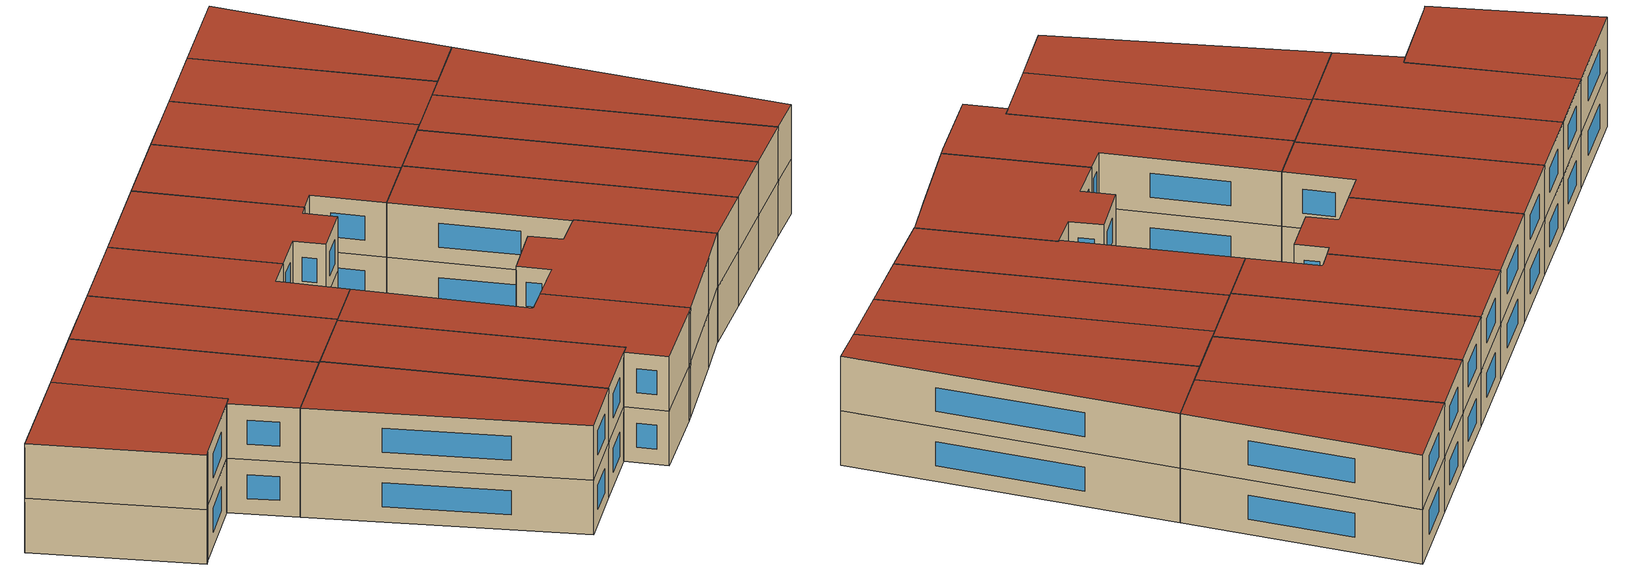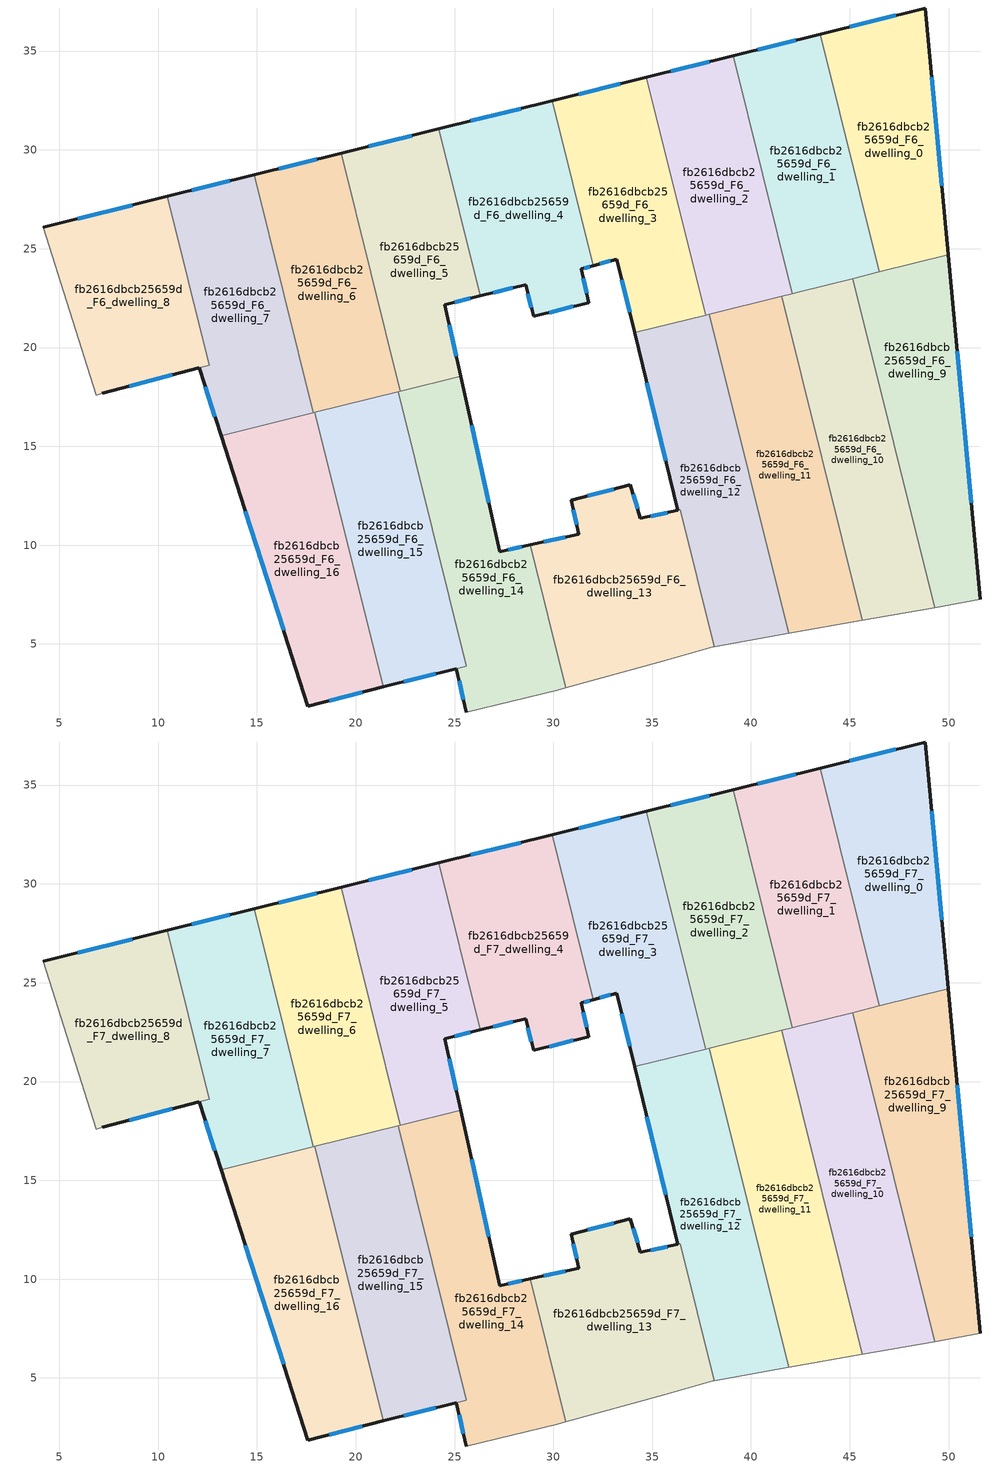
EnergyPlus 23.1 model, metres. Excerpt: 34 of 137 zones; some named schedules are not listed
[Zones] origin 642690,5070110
fb2616dbcb25659d_F6_dwelling_0
 floor to fb2616dbcb25659d_F5_dwelling_0 (EU_floor_Construction): 48.82,37.18 49.98,24.69 46.5,23.82 43.51,35.86 z18
 wall outside (EU_wall_Construction): 49.98,24.69 48.82,37.18 43.51,35.86 z18:21
 wall to fb2616dbcb25659d_F6_dwelling_1 (EU_wall_Construction): 43.51,35.86 46.5,23.82 z18:21
 wall to fb2616dbcb25659d_F6_dwelling_9 (EU_wall_Construction): 46.5,23.82 49.98,24.69 z18:21
 window (EU_Window_Construction): 47.33,36.81 44.99,36.23 / 49.66,28.19 49.14,33.68 z18.84:20.16
fb2616dbcb25659d_F6_dwelling_1
 floor to fb2616dbcb25659d_F5_dwelling_1 (EU_floor_Construction): 43.51,35.86 46.5,23.82 42.1,22.73 39.11,34.76 z18
 wall outside (EU_wall_Construction): 43.51,35.86 39.11,34.76 z18:21
 wall to fb2616dbcb25659d_F6_dwelling_2 (EU_wall_Construction): 39.11,34.76 42.1,22.73 z18:21
 wall to fb2616dbcb25659d_F6_dwelling_10 (EU_wall_Construction): 42.1,22.73 42.36,22.79 45.15,23.49 z18:21
 wall to fb2616dbcb25659d_F6_dwelling_9 (EU_wall_Construction): 45.15,23.49 46.5,23.82 z18:21
 window (EU_Window_Construction): 42.27,35.55 40.34,35.07 z18.84:20.16
fb2616dbcb25659d_F6_dwelling_10
 floor to fb2616dbcb25659d_F5_dwelling_10 (EU_floor_Construction): 45.15,23.49 49.29,6.84 45.63,6.19 41.55,22.59 z18
 wall to fb2616dbcb25659d_F6_dwelling_11 (EU_wall_Construction): 41.55,22.59 45.63,6.19 z18:21
 wall to fb2616dbcb25659d_F6_dwelling_9 (EU_wall_Construction): 49.29,6.84 45.15,23.49 z18:21
 wall adiabatic (EU_wall_Construction): 45.63,6.19 49.29,6.84 z18:21
 wall to fb2616dbcb25659d_F6_dwelling_2 (EU_wall_Construction): 42.1,22.73 41.55,22.59 z18:21
fb2616dbcb25659d_F6_dwelling_11
 floor to fb2616dbcb25659d_F5_dwelling_11 (EU_floor_Construction): 41.55,22.59 45.63,6.19 41.91,5.53 37.89,21.68 z18
 wall to fb2616dbcb25659d_F6_dwelling_12 (EU_wall_Construction): 37.89,21.68 41.91,5.53 z18:21
 wall adiabatic (EU_wall_Construction): 41.91,5.53 45.63,6.19 z18:21
 wall to fb2616dbcb25659d_F6_dwelling_2 (EU_wall_Construction): 41.55,22.59 37.89,21.68 z18:21
fb2616dbcb25659d_F6_dwelling_12
 floor to fb2616dbcb25659d_F5_dwelling_12 (EU_floor_Construction): 37.89,21.68 41.91,5.53 38.13,4.86 36.41,11.79 36.3,11.76 34.11,20.74 34.18,20.76 z18
 wall outside (EU_wall_Construction): 34.11,20.74 36.3,11.76 z18:21
 wall to fb2616dbcb25659d_F6_dwelling_13 (EU_wall_Construction): 36.3,11.76 36.41,11.79 / 36.41,11.78 38.13,4.86 z18:21
 wall adiabatic (EU_wall_Construction): 38.13,4.86 41.91,5.53 z18:21
 wall to fb2616dbcb25659d_F6_dwelling_3 (EU_wall_Construction): 37.7,21.64 34.18,20.76 34.11,20.74 z18:21
 wall to fb2616dbcb25659d_F6_dwelling_2 (EU_wall_Construction): 37.89,21.68 37.7,21.64 z18:21
 window (EU_Window_Construction): 34.73,18.23 35.69,14.28 z18.84:20.16
fb2616dbcb25659d_F6_dwelling_13
 floor to fb2616dbcb25659d_F5_dwelling_13 (EU_floor_Construction): 36.41,11.78 38.13,4.86 38.1,4.86 35.6,4.16 30.62,2.78 28.83,10.01 31.3,10.56 30.9,12.26 33.9,13.06 34.4,11.36 36.3,11.76 z18
 wall outside (EU_wall_Construction): 36.3,11.76 34.4,11.36 33.9,13.06 30.9,12.26 31.3,10.56 28.83,10.01 z18:21
 wall adiabatic (EU_wall_Construction): 30.62,2.78 35.6,4.16 38.1,4.86 38.13,4.86 z18:21
 wall to fb2616dbcb25659d_F6_dwelling_14 (EU_wall_Construction): 28.83,10.01 30.62,2.78 z18:21
 window (EU_Window_Construction): 30.6,10.41 29.52,10.16 / 31.01,11.79 31.18,11.04 / 33.06,12.84 31.74,12.49 / 34.26,11.84 34.04,12.59 / 35.76,11.65 34.93,11.47 z18.84:20.16
fb2616dbcb25659d_F6_dwelling_14
 floor to fb2616dbcb25659d_F5_dwelling_14 (EU_floor_Construction): 25.31,18.55 27.29,9.67 28.83,10.01 30.62,2.78 30.19,2.66 25.59,1.56 25.09,3.76 25.59,3.89 22.14,17.77 z18
 wall outside (EU_wall_Construction): 28.83,10.01 27.29,9.67 25.31,18.55 / 25.09,3.76 25.59,1.56 z18:21
 wall adiabatic (EU_wall_Construction): 25.59,1.56 30.19,2.66 30.62,2.78 z18:21
 wall to fb2616dbcb25659d_F6_dwelling_15 (EU_wall_Construction): 22.14,17.77 25.59,3.89 25.09,3.76 z18:21
 wall to fb2616dbcb25659d_F6_dwelling_5 (EU_wall_Construction): 25.31,18.55 22.25,17.8 z18:21
 wall to fb2616dbcb25659d_F6_dwelling_6 (EU_wall_Construction): 22.25,17.8 22.14,17.77 z18:21
 window (EU_Window_Construction): 26.74,12.16 25.86,16.06 / 28.4,9.91 27.72,9.76 / 25.23,3.14 25.45,2.18 z18.84:20.16
fb2616dbcb25659d_F6_dwelling_15
 floor to fb2616dbcb25659d_F5_dwelling_15 (EU_floor_Construction): 22.14,17.77 25.59,3.89 25.09,3.76 21.39,2.83 17.94,16.72 z18
 wall outside (EU_wall_Construction): 21.39,2.83 25.09,3.76 z18:21
 wall to fb2616dbcb25659d_F6_dwelling_16 (EU_wall_Construction): 17.94,16.72 21.39,2.83 z18:21
 wall to fb2616dbcb25659d_F6_dwelling_6 (EU_wall_Construction): 22.14,17.77 17.94,16.72 z18:21
 window (EU_Window_Construction): 22.43,3.09 24.05,3.5 z18.84:20.16
fb2616dbcb25659d_F6_dwelling_16
 floor to fb2616dbcb25659d_F5_dwelling_16 (EU_floor_Construction): 17.94,16.72 21.39,2.83 17.58,1.86 13.19,15.54 z18
 wall outside (EU_wall_Construction): 13.19,15.54 17.58,1.86 21.39,2.83 z18:21
 wall to fb2616dbcb25659d_F6_dwelling_7 (EU_wall_Construction): 17.85,16.7 13.19,15.54 z18:21
 wall to fb2616dbcb25659d_F6_dwelling_6 (EU_wall_Construction): 17.94,16.72 17.85,16.7 z18:21
 window (EU_Window_Construction): 18.65,2.13 20.33,2.56 / 14.42,11.71 16.35,5.7 z18.84:20.16
fb2616dbcb25659d_F6_dwelling_2
 floor to fb2616dbcb25659d_F5_dwelling_2 (EU_floor_Construction): 39.11,34.76 42.1,22.73 37.7,21.64 34.71,33.67 z18
 wall outside (EU_wall_Construction): 39.11,34.76 34.71,33.67 z18:21
 wall to fb2616dbcb25659d_F6_dwelling_3 (EU_wall_Construction): 34.71,33.67 37.7,21.64 z18:21
 window (EU_Window_Construction): 37.88,34.46 35.94,33.98 z18.84:20.16
fb2616dbcb25659d_F6_dwelling_3
 floor to fb2616dbcb25659d_F5_dwelling_3 (EU_floor_Construction): 34.71,33.67 37.7,21.64 34.11,20.74 33.2,24.47 32.02,24.15 29.95,32.49 z18
 wall outside (EU_wall_Construction): 32.02,24.15 33.2,24.47 34.11,20.74 / 34.71,33.67 29.95,32.49 z18:21
 wall to fb2616dbcb25659d_F6_dwelling_4 (EU_wall_Construction): 29.95,32.49 32.02,24.15 z18:21
 window (EU_Window_Construction): 33.46,23.43 33.86,21.79 / 32.35,24.24 32.87,24.38 / 33.38,33.34 31.28,32.82 z18.84:20.16
fb2616dbcb25659d_F6_dwelling_4
 floor to fb2616dbcb25659d_F5_dwelling_4 (EU_floor_Construction): 29.95,32.49 32.02,24.15 31.4,23.97 31.8,22.27 29,21.57 28.6,23.17 26.31,22.62 24.21,31.06 z18
 wall outside (EU_wall_Construction): 26.31,22.62 28.6,23.17 29,21.57 31.8,22.27 31.4,23.97 32.02,24.15 / 29.95,32.49 24.21,31.06 z18:21
 wall to fb2616dbcb25659d_F6_dwelling_5 (EU_wall_Construction): 24.21,31.06 26.31,22.62 z18:21
 window (EU_Window_Construction): 31.69,22.75 31.51,23.5 / 29.78,21.77 31.02,22.08 / 28.71,22.73 28.89,22.02 / 26.95,22.77 27.96,23.02 / 28.34,32.09 25.82,31.46 / 31.58,24.02 31.85,24.1 z18.84:20.16
fb2616dbcb25659d_F6_dwelling_5
 floor to fb2616dbcb25659d_F5_dwelling_5 (EU_floor_Construction): 24.21,31.06 26.31,22.62 24.49,22.17 25.31,18.55 22.25,17.8 19.26,29.83 z18
 wall outside (EU_wall_Construction): 25.31,18.55 24.49,22.17 26.31,22.62 / 24.21,31.06 19.26,29.83 z18:21
 wall to fb2616dbcb25659d_F6_dwelling_6 (EU_wall_Construction): 19.26,29.83 22.25,17.8 z18:21
 window (EU_Window_Construction): 25.08,19.57 24.72,21.16 / 22.83,30.72 20.65,30.17 / 25,22.3 25.8,22.49 z18.84:20.16
fb2616dbcb25659d_F6_dwelling_6
 floor to fb2616dbcb25659d_F5_dwelling_6 (EU_floor_Construction): 19.26,29.83 22.25,17.8 17.85,16.7 14.86,28.74 z18
 wall outside (EU_wall_Construction): 19.26,29.83 14.86,28.74 z18:21
 wall to fb2616dbcb25659d_F6_dwelling_7 (EU_wall_Construction): 14.86,28.74 17.85,16.7 z18:21
 window (EU_Window_Construction): 18.03,29.52 16.1,29.04 z18.84:20.16
fb2616dbcb25659d_F6_dwelling_7
 floor to fb2616dbcb25659d_F5_dwelling_7 (EU_floor_Construction): 14.86,28.74 17.85,16.7 13.19,15.54 12.09,18.97 12.59,19.11 10.46,27.64 z18
 wall outside (EU_wall_Construction): 14.86,28.74 10.46,27.64 / 12.09,18.97 13.19,15.54 z18:21
 wall to fb2616dbcb25659d_F6_dwelling_8 (EU_wall_Construction): 10.46,27.64 12.59,19.11 12.09,18.97 z18:21
 window (EU_Window_Construction): 13.63,28.43 11.7,27.95 / 12.4,18.01 12.88,16.5 z18.84:20.16
fb2616dbcb25659d_F6_dwelling_8
 floor to fb2616dbcb25659d_F5_dwelling_8 (EU_floor_Construction): 10.46,27.64 12.59,19.11 12.08,18.97 7.18,17.67 6.88,17.58 4.18,26.08 z18
 wall outside (EU_wall_Construction): 7.18,17.67 12.08,18.97 / 10.46,27.64 4.18,26.08 z18:21
 wall adiabatic (EU_wall_Construction): 4.18,26.08 6.88,17.58 7.18,17.67 z18:21
 window (EU_Window_Construction): 8.55,18.04 10.71,18.61 / 8.7,27.21 5.94,26.52 z18.84:20.16
fb2616dbcb25659d_F6_dwelling_9
 floor to fb2616dbcb25659d_F5_dwelling_9 (EU_floor_Construction): 49.98,24.69 51.61,7.25 49.29,6.84 45.15,23.49 z18
 wall outside (EU_wall_Construction): 51.61,7.25 49.98,24.69 z18:21
 wall adiabatic (EU_wall_Construction): 49.29,6.84 51.61,7.25 z18:21
 window (EU_Window_Construction): 51.15,12.14 50.44,19.8 z18.84:20.16
fb2616dbcb25659d_F7_dwelling_0
 floor to fb2616dbcb25659d_F6_dwelling_0 (EU_floor_Construction): 48.82,37.18 49.98,24.69 46.5,23.82 43.51,35.86 z21
 wall outside (EU_wall_Construction): 49.98,24.69 48.82,37.18 43.51,35.86 z21:24
 wall to fb2616dbcb25659d_F7_dwelling_1 (EU_wall_Construction): 43.51,35.86 46.5,23.82 z21:24
 wall to fb2616dbcb25659d_F7_dwelling_9 (EU_wall_Construction): 46.5,23.82 49.98,24.69 z21:24
 window (EU_Window_Construction): 47.33,36.81 44.99,36.23 / 49.66,28.19 49.14,33.68 z21.84:23.16
 roof outside (EU_roof_Construction): 49.98,24.69 48.82,37.18 43.51,35.86 46.5,23.82 z24
fb2616dbcb25659d_F7_dwelling_1
 floor to fb2616dbcb25659d_F6_dwelling_1 (EU_floor_Construction): 43.51,35.86 46.5,23.82 42.1,22.73 39.11,34.76 z21
 wall outside (EU_wall_Construction): 43.51,35.86 39.11,34.76 z21:24
 wall to fb2616dbcb25659d_F7_dwelling_2 (EU_wall_Construction): 39.11,34.76 42.1,22.73 z21:24
 wall to fb2616dbcb25659d_F7_dwelling_10 (EU_wall_Construction): 42.1,22.73 42.36,22.79 45.15,23.49 z21:24
 wall to fb2616dbcb25659d_F7_dwelling_9 (EU_wall_Construction): 45.15,23.49 46.5,23.82 z21:24
 window (EU_Window_Construction): 42.27,35.55 40.34,35.07 z21.84:23.16
 roof outside (EU_roof_Construction): 46.5,23.82 43.51,35.86 39.11,34.76 42.1,22.73 z24
fb2616dbcb25659d_F7_dwelling_10
 floor to fb2616dbcb25659d_F6_dwelling_10 (EU_floor_Construction): 45.15,23.49 49.29,6.84 45.63,6.19 41.55,22.59 z21
 wall to fb2616dbcb25659d_F7_dwelling_11 (EU_wall_Construction): 41.55,22.59 45.63,6.19 z21:24
 wall to fb2616dbcb25659d_F7_dwelling_9 (EU_wall_Construction): 49.29,6.84 45.15,23.49 z21:24
 wall adiabatic (EU_wall_Construction): 45.63,6.19 49.29,6.84 z21:24
 wall to fb2616dbcb25659d_F7_dwelling_2 (EU_wall_Construction): 42.1,22.73 41.55,22.59 z21:24
 roof outside (EU_roof_Construction): 49.29,6.84 45.15,23.49 41.55,22.59 45.63,6.19 z24
fb2616dbcb25659d_F7_dwelling_11
 floor to fb2616dbcb25659d_F6_dwelling_11 (EU_floor_Construction): 41.55,22.59 45.63,6.19 41.91,5.53 37.89,21.68 z21
 wall to fb2616dbcb25659d_F7_dwelling_12 (EU_wall_Construction): 37.89,21.68 41.91,5.53 z21:24
 wall adiabatic (EU_wall_Construction): 41.91,5.53 45.63,6.19 z21:24
 wall to fb2616dbcb25659d_F7_dwelling_2 (EU_wall_Construction): 41.55,22.59 37.89,21.68 z21:24
 roof outside (EU_roof_Construction): 45.63,6.19 41.55,22.59 37.89,21.68 41.91,5.53 z24
fb2616dbcb25659d_F7_dwelling_12
 floor to fb2616dbcb25659d_F6_dwelling_12 (EU_floor_Construction): 37.89,21.68 41.91,5.53 38.13,4.86 36.41,11.79 36.3,11.76 34.11,20.74 34.18,20.76 z21
 wall outside (EU_wall_Construction): 34.11,20.74 36.3,11.76 z21:24
 wall to fb2616dbcb25659d_F7_dwelling_13 (EU_wall_Construction): 36.3,11.76 36.41,11.79 / 36.41,11.78 38.13,4.86 z21:24
 wall adiabatic (EU_wall_Construction): 38.13,4.86 41.91,5.53 z21:24
 wall to fb2616dbcb25659d_F7_dwelling_3 (EU_wall_Construction): 37.7,21.64 34.18,20.76 34.11,20.74 z21:24
 wall to fb2616dbcb25659d_F7_dwelling_2 (EU_wall_Construction): 37.89,21.68 37.7,21.64 z21:24
 window (EU_Window_Construction): 34.73,18.23 35.69,14.28 z21.84:23.16
 roof outside (EU_roof_Construction): 41.91,5.53 37.89,21.68 34.18,20.76 34.11,20.74 36.3,11.76 36.41,11.79 38.13,4.86 z24
fb2616dbcb25659d_F7_dwelling_13
 floor to fb2616dbcb25659d_F6_dwelling_13 (EU_floor_Construction): 36.41,11.78 38.13,4.86 38.1,4.86 35.6,4.16 30.62,2.78 28.83,10.01 31.3,10.56 30.9,12.26 33.9,13.06 34.4,11.36 36.3,11.76 z21
 wall outside (EU_wall_Construction): 36.3,11.76 34.4,11.36 33.9,13.06 30.9,12.26 31.3,10.56 28.83,10.01 z21:24
 wall adiabatic (EU_wall_Construction): 30.62,2.78 35.6,4.16 38.1,4.86 38.13,4.86 z21:24
 wall to fb2616dbcb25659d_F7_dwelling_14 (EU_wall_Construction): 28.83,10.01 30.62,2.78 z21:24
 window (EU_Window_Construction): 30.6,10.41 29.52,10.16 / 31.01,11.79 31.18,11.04 / 33.06,12.84 31.74,12.49 / 34.26,11.84 34.04,12.59 / 35.76,11.65 34.93,11.47 z21.84:23.16
 roof outside (EU_roof_Construction): 38.1,4.86 38.13,4.86 36.41,11.78 36.3,11.76 34.4,11.36 33.9,13.06 30.9,12.26 31.3,10.56 28.83,10.01 30.62,2.78 35.6,4.16 z24
fb2616dbcb25659d_F7_dwelling_14
 floor to fb2616dbcb25659d_F6_dwelling_14 (EU_floor_Construction): 25.31,18.55 27.29,9.67 28.83,10.01 30.62,2.78 30.19,2.66 25.59,1.56 25.09,3.76 25.59,3.89 22.14,17.77 z21
 wall outside (EU_wall_Construction): 28.83,10.01 27.29,9.67 25.31,18.55 / 25.09,3.76 25.59,1.56 z21:24
 wall adiabatic (EU_wall_Construction): 25.59,1.56 30.19,2.66 30.62,2.78 z21:24
 wall to fb2616dbcb25659d_F7_dwelling_15 (EU_wall_Construction): 22.14,17.77 25.59,3.89 25.09,3.76 z21:24
 wall to fb2616dbcb25659d_F7_dwelling_5 (EU_wall_Construction): 25.31,18.55 22.25,17.8 z21:24
 wall to fb2616dbcb25659d_F7_dwelling_6 (EU_wall_Construction): 22.25,17.8 22.14,17.77 z21:24
 window (EU_Window_Construction): 26.74,12.16 25.86,16.06 / 28.4,9.91 27.72,9.76 / 25.23,3.14 25.45,2.18 z21.84:23.16
 roof outside (EU_roof_Construction): 30.19,2.66 30.62,2.78 28.83,10.01 27.29,9.67 25.31,18.55 22.14,17.77 25.59,3.89 25.09,3.76 25.59,1.56 z24
fb2616dbcb25659d_F7_dwelling_15
 floor to fb2616dbcb25659d_F6_dwelling_15 (EU_floor_Construction): 22.14,17.77 25.59,3.89 25.09,3.76 21.39,2.83 17.94,16.72 z21
 wall outside (EU_wall_Construction): 21.39,2.83 25.09,3.76 z21:24
 wall to fb2616dbcb25659d_F7_dwelling_16 (EU_wall_Construction): 17.94,16.72 21.39,2.83 z21:24
 wall to fb2616dbcb25659d_F7_dwelling_6 (EU_wall_Construction): 22.14,17.77 17.94,16.72 z21:24
 window (EU_Window_Construction): 22.43,3.09 24.05,3.5 z21.84:23.16
 roof outside (EU_roof_Construction): 25.59,3.89 22.14,17.77 17.94,16.72 21.39,2.83 25.09,3.76 z24
fb2616dbcb25659d_F7_dwelling_16
 floor to fb2616dbcb25659d_F6_dwelling_16 (EU_floor_Construction): 17.94,16.72 21.39,2.83 17.58,1.86 13.19,15.54 z21
 wall outside (EU_wall_Construction): 13.19,15.54 17.58,1.86 21.39,2.83 z21:24
 wall to fb2616dbcb25659d_F7_dwelling_7 (EU_wall_Construction): 17.85,16.7 13.19,15.54 z21:24
 wall to fb2616dbcb25659d_F7_dwelling_6 (EU_wall_Construction): 17.94,16.72 17.85,16.7 z21:24
 window (EU_Window_Construction): 18.65,2.13 20.33,2.56 / 14.42,11.71 16.35,5.7 z21.84:23.16
 roof outside (EU_roof_Construction): 21.39,2.83 17.94,16.72 13.19,15.54 17.58,1.86 z24
fb2616dbcb25659d_F7_dwelling_2
 floor to fb2616dbcb25659d_F6_dwelling_2 (EU_floor_Construction): 39.11,34.76 42.1,22.73 37.7,21.64 34.71,33.67 z21
 wall outside (EU_wall_Construction): 39.11,34.76 34.71,33.67 z21:24
 wall to fb2616dbcb25659d_F7_dwelling_3 (EU_wall_Construction): 34.71,33.67 37.7,21.64 z21:24
 window (EU_Window_Construction): 37.88,34.46 35.94,33.98 z21.84:23.16
 roof outside (EU_roof_Construction): 42.1,22.73 39.11,34.76 34.71,33.67 37.7,21.64 z24
fb2616dbcb25659d_F7_dwelling_3
 floor to fb2616dbcb25659d_F6_dwelling_3 (EU_floor_Construction): 34.71,33.67 37.7,21.64 34.11,20.74 33.2,24.47 32.02,24.15 29.95,32.49 z21
 wall outside (EU_wall_Construction): 32.02,24.15 33.2,24.47 34.11,20.74 / 34.71,33.67 29.95,32.49 z21:24
 wall to fb2616dbcb25659d_F7_dwelling_4 (EU_wall_Construction): 29.95,32.49 32.02,24.15 z21:24
 window (EU_Window_Construction): 33.46,23.43 33.86,21.79 / 32.35,24.24 32.87,24.38 / 33.38,33.34 31.28,32.82 z21.84:23.16
 roof outside (EU_roof_Construction): 37.7,21.64 34.71,33.67 29.95,32.49 32.02,24.15 33.2,24.47 34.11,20.74 z24
fb2616dbcb25659d_F7_dwelling_4
 floor to fb2616dbcb25659d_F6_dwelling_4 (EU_floor_Construction): 29.95,32.49 32.02,24.15 31.4,23.97 31.8,22.27 29,21.57 28.6,23.17 26.31,22.62 24.21,31.06 z21
 wall outside (EU_wall_Construction): 26.31,22.62 28.6,23.17 29,21.57 31.8,22.27 31.4,23.97 32.02,24.15 / 29.95,32.49 24.21,31.06 z21:24
 wall to fb2616dbcb25659d_F7_dwelling_5 (EU_wall_Construction): 24.21,31.06 26.31,22.62 z21:24
 window (EU_Window_Construction): 31.69,22.75 31.51,23.5 / 29.78,21.77 31.02,22.08 / 28.71,22.73 28.89,22.02 / 26.95,22.77 27.96,23.02 / 28.34,32.09 25.82,31.46 / 31.58,24.02 31.85,24.1 z21.84:23.16
 roof outside (EU_roof_Construction): 31.8,22.27 31.4,23.97 32.02,24.15 29.95,32.49 24.21,31.06 26.31,22.62 28.6,23.17 29,21.57 z24
fb2616dbcb25659d_F7_dwelling_5
 floor to fb2616dbcb25659d_F6_dwelling_5 (EU_floor_Construction): 24.21,31.06 26.31,22.62 24.49,22.17 25.31,18.55 22.25,17.8 19.26,29.83 z21
 wall outside (EU_wall_Construction): 25.31,18.55 24.49,22.17 26.31,22.62 / 24.21,31.06 19.26,29.83 z21:24
 wall to fb2616dbcb25659d_F7_dwelling_6 (EU_wall_Construction): 19.26,29.83 22.25,17.8 z21:24
 window (EU_Window_Construction): 25.08,19.57 24.72,21.16 / 22.83,30.72 20.65,30.17 / 25,22.3 25.8,22.49 z21.84:23.16
 roof outside (EU_roof_Construction): 25.31,18.55 24.49,22.17 26.31,22.62 24.21,31.06 19.26,29.83 22.25,17.8 z24
fb2616dbcb25659d_F7_dwelling_6
 floor to fb2616dbcb25659d_F6_dwelling_6 (EU_floor_Construction): 19.26,29.83 22.25,17.8 17.85,16.7 14.86,28.74 z21
 wall outside (EU_wall_Construction): 19.26,29.83 14.86,28.74 z21:24
 wall to fb2616dbcb25659d_F7_dwelling_7 (EU_wall_Construction): 14.86,28.74 17.85,16.7 z21:24
 window (EU_Window_Construction): 18.03,29.52 16.1,29.04 z21.84:23.16
 roof outside (EU_roof_Construction): 22.25,17.8 19.26,29.83 14.86,28.74 17.85,16.7 z24
fb2616dbcb25659d_F7_dwelling_7
 floor to fb2616dbcb25659d_F6_dwelling_7 (EU_floor_Construction): 14.86,28.74 17.85,16.7 13.19,15.54 12.09,18.97 12.59,19.11 10.46,27.64 z21
 wall outside (EU_wall_Construction): 14.86,28.74 10.46,27.64 / 12.09,18.97 13.19,15.54 z21:24
 wall to fb2616dbcb25659d_F7_dwelling_8 (EU_wall_Construction): 10.46,27.64 12.59,19.11 12.09,18.97 z21:24
 window (EU_Window_Construction): 13.63,28.43 11.7,27.95 / 12.4,18.01 12.88,16.5 z21.84:23.16
 roof outside (EU_roof_Construction): 17.85,16.7 14.86,28.74 10.46,27.64 12.59,19.11 12.09,18.97 13.19,15.54 z24
fb2616dbcb25659d_F7_dwelling_8
 floor to fb2616dbcb25659d_F6_dwelling_8 (EU_floor_Construction): 10.46,27.64 12.59,19.11 12.08,18.97 7.18,17.67 6.88,17.58 4.18,26.08 z21
 wall outside (EU_wall_Construction): 7.18,17.67 12.08,18.97 / 10.46,27.64 4.18,26.08 z21:24
 wall adiabatic (EU_wall_Construction): 4.18,26.08 6.88,17.58 7.18,17.67 z21:24
 window (EU_Window_Construction): 8.55,18.04 10.71,18.61 / 8.7,27.21 5.94,26.52 z21.84:23.16
 roof outside (EU_roof_Construction): 12.08,18.97 12.59,19.11 10.46,27.64 4.18,26.08 6.88,17.58 7.18,17.67 z24
fb2616dbcb25659d_F7_dwelling_9
 floor to fb2616dbcb25659d_F6_dwelling_9 (EU_floor_Construction): 49.98,24.69 51.61,7.25 49.29,6.84 45.15,23.49 z21
 wall outside (EU_wall_Construction): 51.61,7.25 49.98,24.69 z21:24
 wall adiabatic (EU_wall_Construction): 49.29,6.84 51.61,7.25 z21:24
 window (EU_Window_Construction): 51.15,12.14 50.44,19.8 z21.84:23.16
 roof outside (EU_roof_Construction): 51.61,7.25 49.98,24.69 45.15,23.49 49.29,6.84 z24
[Building]
EU S2 Campaign: North Axis=0; Terrain=City; Solar Distribution=FullExterior
[Site:Location]
Lyon-Bron: Latitude=45.75; Longitude=5; Time Zone=1; Elevation=198
[SizingPeriod:WeatherFileDays]
AnnualSizingPeriod: Begin Month=1; Begin Day of Month=1; End Month=12; End Day of Month=31; Day of Week for Start Day=Monday; Use Weather File Daylight Saving Period=No; Use Weather File Rain and Snow Indicators=No
[MATERIAL]
EU_InternalMass_Material: Roughness=MediumRough; Thickness=0.1; Conductivity=1; Density=1800; Specific Heat=900; Thermal Absorptance=0.9; Solar Absorptance=0.7; Visible Absorptance=0.7
[MATERIAL:NOMASS] Roughness=MediumRough; Thermal Absorptance=0.9; Solar Absorptance=0.7; Visible Absorptance=0.7
Name | Thermal Resistance
EU_wall_NoMass | 0.776494
EU_roof_NoMass | 0.486893
EU_floor_NoMass | 0.421597
[WINDOWMATERIAL:SIMPLEGLAZINGSYSTEM]
EU_Window_SimpleGlazing: UFactor=4.24961; Solar Heat Gain Coefficient=0.83; Visible Transmittance=0.83
[CONSTRUCTION]
EU_wall_Construction: EU_wall_NoMass
EU_roof_Construction: EU_roof_NoMass
EU_floor_Construction: EU_floor_NoMass
EU_Window_Construction: EU_Window_SimpleGlazing
EU_InternalMass_Construction: EU_InternalMass_Material
[ZONE] Type=1; Multiplier=1; Ceiling Height=autocalculate; Floor Area=autocalculate; Part of Total Floor Area=Yes
Name | Volume
fb2616dbcb25659d_F6_dwelling_0; fb2616dbcb25659d_F7_dwelling_0 | 168.588
fb2616dbcb25659d_F6_dwelling_1; fb2616dbcb25659d_F7_dwelling_1; fb2616dbcb25659d_F6_dwelling_6; fb2616dbcb25659d_F7_dwelling_6 | 168.568
fb2616dbcb25659d_F6_dwelling_10; fb2616dbcb25659d_F7_dwelling_10 | 189.658
fb2616dbcb25659d_F6_dwelling_11; fb2616dbcb25659d_F7_dwelling_11 | 189.641
fb2616dbcb25659d_F6_dwelling_12; fb2616dbcb25659d_F7_dwelling_12 | 192.105
fb2616dbcb25659d_F6_dwelling_13; fb2616dbcb25659d_F7_dwelling_13 | 187.198
fb2616dbcb25659d_F6_dwelling_14; fb2616dbcb25659d_F7_dwelling_14 | 193.3125
fb2616dbcb25659d_F6_dwelling_15; fb2616dbcb25659d_F7_dwelling_15 | 185.991
fb2616dbcb25659d_F6_dwelling_16; fb2616dbcb25659d_F7_dwelling_16 | 189.625
fb2616dbcb25659d_F6_dwelling_2; fb2616dbcb25659d_F7_dwelling_2 | 168.584
fb2616dbcb25659d_F6_dwelling_3; fb2616dbcb25659d_F7_dwelling_3 | 168.589
fb2616dbcb25659d_F6_dwelling_4; fb2616dbcb25659d_F7_dwelling_4 | 168.567
fb2616dbcb25659d_F6_dwelling_5; fb2616dbcb25659d_F7_dwelling_5 | 168.576
fb2616dbcb25659d_F6_dwelling_7; fb2616dbcb25659d_F7_dwelling_7 | 172.893
fb2616dbcb25659d_F6_dwelling_8; fb2616dbcb25659d_F7_dwelling_8 | 164.282
fb2616dbcb25659d_F6_dwelling_9; fb2616dbcb25659d_F7_dwelling_9 | 189.647
[INTERNALMASS] Construction=EU_InternalMass_Construction
Name | Zone or ZoneList | Surface Area
fb2616dbcb25659d_F6_dwelling_0_EU_InternalMass | fb2616dbcb25659d_F6_dwelling_0 | 56.1962
fb2616dbcb25659d_F6_dwelling_1_EU_InternalMass | fb2616dbcb25659d_F6_dwelling_1 | 56.1892
fb2616dbcb25659d_F6_dwelling_2_EU_InternalMass | fb2616dbcb25659d_F6_dwelling_2 | 56.1947
fb2616dbcb25659d_F6_dwelling_3_EU_InternalMass | fb2616dbcb25659d_F6_dwelling_3 | 56.1967
fb2616dbcb25659d_F6_dwelling_4_EU_InternalMass | fb2616dbcb25659d_F6_dwelling_4 | 56.1887
fb2616dbcb25659d_F6_dwelling_5_EU_InternalMass | fb2616dbcb25659d_F6_dwelling_5 | 56.1917
fb2616dbcb25659d_F6_dwelling_6_EU_InternalMass | fb2616dbcb25659d_F6_dwelling_6 | 56.1892
fb2616dbcb25659d_F6_dwelling_7_EU_InternalMass | fb2616dbcb25659d_F6_dwelling_7 | 57.6308
fb2616dbcb25659d_F6_dwelling_8_EU_InternalMass | fb2616dbcb25659d_F6_dwelling_8 | 54.7612
fb2616dbcb25659d_F6_dwelling_9_EU_InternalMass | fb2616dbcb25659d_F6_dwelling_9 | 63.2157
fb2616dbcb25659d_F6_dwelling_10_EU_InternalMass | fb2616dbcb25659d_F6_dwelling_10 | 63.2193
fb2616dbcb25659d_F6_dwelling_11_EU_InternalMass | fb2616dbcb25659d_F6_dwelling_11 | 63.2136
fb2616dbcb25659d_F6_dwelling_12_EU_InternalMass | fb2616dbcb25659d_F6_dwelling_12 | 64.0352
fb2616dbcb25659d_F6_dwelling_13_EU_InternalMass | fb2616dbcb25659d_F6_dwelling_13 | 62.3997
fb2616dbcb25659d_F6_dwelling_14_EU_InternalMass | fb2616dbcb25659d_F6_dwelling_14 | 64.4362
fb2616dbcb25659d_F6_dwelling_15_EU_InternalMass | fb2616dbcb25659d_F6_dwelling_15 | 61.9987
fb2616dbcb25659d_F6_dwelling_16_EU_InternalMass | fb2616dbcb25659d_F6_dwelling_16 | 63.2087
fb2616dbcb25659d_F7_dwelling_0_EU_InternalMass | fb2616dbcb25659d_F7_dwelling_0 | 56.1962
fb2616dbcb25659d_F7_dwelling_1_EU_InternalMass | fb2616dbcb25659d_F7_dwelling_1 | 56.1892
fb2616dbcb25659d_F7_dwelling_2_EU_InternalMass | fb2616dbcb25659d_F7_dwelling_2 | 56.1947
fb2616dbcb25659d_F7_dwelling_3_EU_InternalMass | fb2616dbcb25659d_F7_dwelling_3 | 56.1967
fb2616dbcb25659d_F7_dwelling_4_EU_InternalMass | fb2616dbcb25659d_F7_dwelling_4 | 56.1887
fb2616dbcb25659d_F7_dwelling_5_EU_InternalMass | fb2616dbcb25659d_F7_dwelling_5 | 56.1917
fb2616dbcb25659d_F7_dwelling_6_EU_InternalMass | fb2616dbcb25659d_F7_dwelling_6 | 56.1892
fb2616dbcb25659d_F7_dwelling_7_EU_InternalMass | fb2616dbcb25659d_F7_dwelling_7 | 57.6308
fb2616dbcb25659d_F7_dwelling_8_EU_InternalMass | fb2616dbcb25659d_F7_dwelling_8 | 54.7612
fb2616dbcb25659d_F7_dwelling_9_EU_InternalMass | fb2616dbcb25659d_F7_dwelling_9 | 63.2157
fb2616dbcb25659d_F7_dwelling_10_EU_InternalMass | fb2616dbcb25659d_F7_dwelling_10 | 63.2193
fb2616dbcb25659d_F7_dwelling_11_EU_InternalMass | fb2616dbcb25659d_F7_dwelling_11 | 63.2136
fb2616dbcb25659d_F7_dwelling_12_EU_InternalMass | fb2616dbcb25659d_F7_dwelling_12 | 64.0352
fb2616dbcb25659d_F7_dwelling_13_EU_InternalMass | fb2616dbcb25659d_F7_dwelling_13 | 62.3997
fb2616dbcb25659d_F7_dwelling_14_EU_InternalMass | fb2616dbcb25659d_F7_dwelling_14 | 64.4362
fb2616dbcb25659d_F7_dwelling_15_EU_InternalMass | fb2616dbcb25659d_F7_dwelling_15 | 61.9987
fb2616dbcb25659d_F7_dwelling_16_EU_InternalMass | fb2616dbcb25659d_F7_dwelling_16 | 63.2087
[OTHEREQUIPMENT] Fuel Type=Electricity; Design Level Calculation Method=Watts/Area; Power per Zone Floor Area=1; Fraction Latent=0; Fraction Radiant=0; Fraction Lost=0; Carbon Dioxide Generation Rate=0; EndUse Subcategory=EU_Step8_InternalGains
Name | Zone or ZoneList or Space or SpaceList | Schedule
EU_Step8_InternalGain_fb2616dbcb25659d_F6_dwelling_0_f000 | fb2616dbcb25659d_F6_dwelling_0 | EU_Step8_GainSchedule_fb2616dbcb25659d_F6_dwelling_0_f000
EU_Step8_InternalGain_fb2616dbcb25659d_F6_dwelling_1_f000 | fb2616dbcb25659d_F6_dwelling_1 | EU_Step8_GainSchedule_fb2616dbcb25659d_F6_dwelling_1_f000
EU_Step8_InternalGain_fb2616dbcb25659d_F6_dwelling_2_f000 | fb2616dbcb25659d_F6_dwelling_2 | EU_Step8_GainSchedule_fb2616dbcb25659d_F6_dwelling_2_f000
EU_Step8_InternalGain_fb2616dbcb25659d_F6_dwelling_3_f000 | fb2616dbcb25659d_F6_dwelling_3 | EU_Step8_GainSchedule_fb2616dbcb25659d_F6_dwelling_3_f000
EU_Step8_InternalGain_fb2616dbcb25659d_F6_dwelling_4_f000 | fb2616dbcb25659d_F6_dwelling_4 | EU_Step8_GainSchedule_fb2616dbcb25659d_F6_dwelling_4_f000
EU_Step8_InternalGain_fb2616dbcb25659d_F6_dwelling_5_f000 | fb2616dbcb25659d_F6_dwelling_5 | EU_Step8_GainSchedule_fb2616dbcb25659d_F6_dwelling_5_f000
EU_Step8_InternalGain_fb2616dbcb25659d_F6_dwelling_6_f000 | fb2616dbcb25659d_F6_dwelling_6 | EU_Step8_GainSchedule_fb2616dbcb25659d_F6_dwelling_6_f000
EU_Step8_InternalGain_fb2616dbcb25659d_F6_dwelling_7_f000 | fb2616dbcb25659d_F6_dwelling_7 | EU_Step8_GainSchedule_fb2616dbcb25659d_F6_dwelling_7_f000
EU_Step8_InternalGain_fb2616dbcb25659d_F6_dwelling_8_f000 | fb2616dbcb25659d_F6_dwelling_8 | EU_Step8_GainSchedule_fb2616dbcb25659d_F6_dwelling_8_f000
EU_Step8_InternalGain_fb2616dbcb25659d_F6_dwelling_9_f000 | fb2616dbcb25659d_F6_dwelling_9 | EU_Step8_GainSchedule_fb2616dbcb25659d_F6_dwelling_9_f000
EU_Step8_InternalGain_fb2616dbcb25659d_F6_dwelling_10_f000 | fb2616dbcb25659d_F6_dwelling_10 | EU_Step8_GainSchedule_fb2616dbcb25659d_F6_dwelling_10_f000
EU_Step8_InternalGain_fb2616dbcb25659d_F6_dwelling_11_f000 | fb2616dbcb25659d_F6_dwelling_11 | EU_Step8_GainSchedule_fb2616dbcb25659d_F6_dwelling_11_f000
EU_Step8_InternalGain_fb2616dbcb25659d_F6_dwelling_12_f000 | fb2616dbcb25659d_F6_dwelling_12 | EU_Step8_GainSchedule_fb2616dbcb25659d_F6_dwelling_12_f000
EU_Step8_InternalGain_fb2616dbcb25659d_F6_dwelling_13_f000 | fb2616dbcb25659d_F6_dwelling_13 | EU_Step8_GainSchedule_fb2616dbcb25659d_F6_dwelling_13_f000
EU_Step8_InternalGain_fb2616dbcb25659d_F6_dwelling_14_f000 | fb2616dbcb25659d_F6_dwelling_14 | EU_Step8_GainSchedule_fb2616dbcb25659d_F6_dwelling_14_f000
EU_Step8_InternalGain_fb2616dbcb25659d_F6_dwelling_15_f000 | fb2616dbcb25659d_F6_dwelling_15 | EU_Step8_GainSchedule_fb2616dbcb25659d_F6_dwelling_15_f000
EU_Step8_InternalGain_fb2616dbcb25659d_F6_dwelling_16_f000 | fb2616dbcb25659d_F6_dwelling_16 | EU_Step8_GainSchedule_fb2616dbcb25659d_F6_dwelling_16_f000
EU_Step8_InternalGain_fb2616dbcb25659d_F7_dwelling_0_f000 | fb2616dbcb25659d_F7_dwelling_0 | EU_Step8_GainSchedule_fb2616dbcb25659d_F7_dwelling_0_f000
EU_Step8_InternalGain_fb2616dbcb25659d_F7_dwelling_1_f000 | fb2616dbcb25659d_F7_dwelling_1 | EU_Step8_GainSchedule_fb2616dbcb25659d_F7_dwelling_1_f000
EU_Step8_InternalGain_fb2616dbcb25659d_F7_dwelling_2_f000 | fb2616dbcb25659d_F7_dwelling_2 | EU_Step8_GainSchedule_fb2616dbcb25659d_F7_dwelling_2_f000
EU_Step8_InternalGain_fb2616dbcb25659d_F7_dwelling_3_f000 | fb2616dbcb25659d_F7_dwelling_3 | EU_Step8_GainSchedule_fb2616dbcb25659d_F7_dwelling_3_f000
EU_Step8_InternalGain_fb2616dbcb25659d_F7_dwelling_4_f000 | fb2616dbcb25659d_F7_dwelling_4 | EU_Step8_GainSchedule_fb2616dbcb25659d_F7_dwelling_4_f000
EU_Step8_InternalGain_fb2616dbcb25659d_F7_dwelling_5_f000 | fb2616dbcb25659d_F7_dwelling_5 | EU_Step8_GainSchedule_fb2616dbcb25659d_F7_dwelling_5_f000
EU_Step8_InternalGain_fb2616dbcb25659d_F7_dwelling_6_f000 | fb2616dbcb25659d_F7_dwelling_6 | EU_Step8_GainSchedule_fb2616dbcb25659d_F7_dwelling_6_f000
EU_Step8_InternalGain_fb2616dbcb25659d_F7_dwelling_7_f000 | fb2616dbcb25659d_F7_dwelling_7 | EU_Step8_GainSchedule_fb2616dbcb25659d_F7_dwelling_7_f000
EU_Step8_InternalGain_fb2616dbcb25659d_F7_dwelling_8_f000 | fb2616dbcb25659d_F7_dwelling_8 | EU_Step8_GainSchedule_fb2616dbcb25659d_F7_dwelling_8_f000
EU_Step8_InternalGain_fb2616dbcb25659d_F7_dwelling_9_f000 | fb2616dbcb25659d_F7_dwelling_9 | EU_Step8_GainSchedule_fb2616dbcb25659d_F7_dwelling_9_f000
EU_Step8_InternalGain_fb2616dbcb25659d_F7_dwelling_10_f000 | fb2616dbcb25659d_F7_dwelling_10 | EU_Step8_GainSchedule_fb2616dbcb25659d_F7_dwelling_10_f000
EU_Step8_InternalGain_fb2616dbcb25659d_F7_dwelling_11_f000 | fb2616dbcb25659d_F7_dwelling_11 | EU_Step8_GainSchedule_fb2616dbcb25659d_F7_dwelling_11_f000
EU_Step8_InternalGain_fb2616dbcb25659d_F7_dwelling_12_f000 | fb2616dbcb25659d_F7_dwelling_12 | EU_Step8_GainSchedule_fb2616dbcb25659d_F7_dwelling_12_f000
EU_Step8_InternalGain_fb2616dbcb25659d_F7_dwelling_13_f000 | fb2616dbcb25659d_F7_dwelling_13 | EU_Step8_GainSchedule_fb2616dbcb25659d_F7_dwelling_13_f000
EU_Step8_InternalGain_fb2616dbcb25659d_F7_dwelling_14_f000 | fb2616dbcb25659d_F7_dwelling_14 | EU_Step8_GainSchedule_fb2616dbcb25659d_F7_dwelling_14_f000
EU_Step8_InternalGain_fb2616dbcb25659d_F7_dwelling_15_f000 | fb2616dbcb25659d_F7_dwelling_15 | EU_Step8_GainSchedule_fb2616dbcb25659d_F7_dwelling_15_f000
EU_Step8_InternalGain_fb2616dbcb25659d_F7_dwelling_16_f000 | fb2616dbcb25659d_F7_dwelling_16 | EU_Step8_GainSchedule_fb2616dbcb25659d_F7_dwelling_16_f000
[ZONEVENTILATION:DESIGNFLOWRATE] Schedule=EU_AlwaysOn; Design Flow Rate Calculation Method=AirChanges/Hour; Air Changes per Hour=0.693814; Ventilation Type=Natural; Fan Pressure Rise=0; Fan Total Efficiency=1; Constant Term Coefficient=1; Temperature Term Coefficient=0; Velocity Term Coefficient=0; Velocity Squared Term Coefficient=0; Minimum Indoor Temperature=-100; Maximum Indoor Temperature=100; Delta Temperature=-100; Minimum Outdoor Temperature=-100; Maximum Outdoor Temperature=100; Maximum Wind Speed=40
Name | Zone or ZoneList or Space or SpaceList
EU_ConstantAir_fb2616dbcb25659d_F6_dwelling_0 | fb2616dbcb25659d_F6_dwelling_0
EU_ConstantAir_fb2616dbcb25659d_F6_dwelling_1 | fb2616dbcb25659d_F6_dwelling_1
EU_ConstantAir_fb2616dbcb25659d_F6_dwelling_2 | fb2616dbcb25659d_F6_dwelling_2
EU_ConstantAir_fb2616dbcb25659d_F6_dwelling_3 | fb2616dbcb25659d_F6_dwelling_3
EU_ConstantAir_fb2616dbcb25659d_F6_dwelling_4 | fb2616dbcb25659d_F6_dwelling_4
EU_ConstantAir_fb2616dbcb25659d_F6_dwelling_5 | fb2616dbcb25659d_F6_dwelling_5
EU_ConstantAir_fb2616dbcb25659d_F6_dwelling_6 | fb2616dbcb25659d_F6_dwelling_6
EU_ConstantAir_fb2616dbcb25659d_F6_dwelling_7 | fb2616dbcb25659d_F6_dwelling_7
EU_ConstantAir_fb2616dbcb25659d_F6_dwelling_8 | fb2616dbcb25659d_F6_dwelling_8
EU_ConstantAir_fb2616dbcb25659d_F6_dwelling_9 | fb2616dbcb25659d_F6_dwelling_9
EU_ConstantAir_fb2616dbcb25659d_F6_dwelling_10 | fb2616dbcb25659d_F6_dwelling_10
EU_ConstantAir_fb2616dbcb25659d_F6_dwelling_11 | fb2616dbcb25659d_F6_dwelling_11
EU_ConstantAir_fb2616dbcb25659d_F6_dwelling_12 | fb2616dbcb25659d_F6_dwelling_12
EU_ConstantAir_fb2616dbcb25659d_F6_dwelling_13 | fb2616dbcb25659d_F6_dwelling_13
EU_ConstantAir_fb2616dbcb25659d_F6_dwelling_14 | fb2616dbcb25659d_F6_dwelling_14
EU_ConstantAir_fb2616dbcb25659d_F6_dwelling_15 | fb2616dbcb25659d_F6_dwelling_15
EU_ConstantAir_fb2616dbcb25659d_F6_dwelling_16 | fb2616dbcb25659d_F6_dwelling_16
EU_ConstantAir_fb2616dbcb25659d_F7_dwelling_0 | fb2616dbcb25659d_F7_dwelling_0
EU_ConstantAir_fb2616dbcb25659d_F7_dwelling_1 | fb2616dbcb25659d_F7_dwelling_1
EU_ConstantAir_fb2616dbcb25659d_F7_dwelling_2 | fb2616dbcb25659d_F7_dwelling_2
EU_ConstantAir_fb2616dbcb25659d_F7_dwelling_3 | fb2616dbcb25659d_F7_dwelling_3
EU_ConstantAir_fb2616dbcb25659d_F7_dwelling_4 | fb2616dbcb25659d_F7_dwelling_4
EU_ConstantAir_fb2616dbcb25659d_F7_dwelling_5 | fb2616dbcb25659d_F7_dwelling_5
EU_ConstantAir_fb2616dbcb25659d_F7_dwelling_6 | fb2616dbcb25659d_F7_dwelling_6
EU_ConstantAir_fb2616dbcb25659d_F7_dwelling_7 | fb2616dbcb25659d_F7_dwelling_7
EU_ConstantAir_fb2616dbcb25659d_F7_dwelling_8 | fb2616dbcb25659d_F7_dwelling_8
EU_ConstantAir_fb2616dbcb25659d_F7_dwelling_9 | fb2616dbcb25659d_F7_dwelling_9
EU_ConstantAir_fb2616dbcb25659d_F7_dwelling_10 | fb2616dbcb25659d_F7_dwelling_10
EU_ConstantAir_fb2616dbcb25659d_F7_dwelling_11 | fb2616dbcb25659d_F7_dwelling_11
EU_ConstantAir_fb2616dbcb25659d_F7_dwelling_12 | fb2616dbcb25659d_F7_dwelling_12
EU_ConstantAir_fb2616dbcb25659d_F7_dwelling_13 | fb2616dbcb25659d_F7_dwelling_13
EU_ConstantAir_fb2616dbcb25659d_F7_dwelling_14 | fb2616dbcb25659d_F7_dwelling_14
EU_ConstantAir_fb2616dbcb25659d_F7_dwelling_15 | fb2616dbcb25659d_F7_dwelling_15
EU_ConstantAir_fb2616dbcb25659d_F7_dwelling_16 | fb2616dbcb25659d_F7_dwelling_16
[HVACTEMPLATE:ZONE:IDEALLOADSAIRSYSTEM] System Availability Schedule=EU_AlwaysOn; Maximum Heating Supply Air Temperature=50; Minimum Cooling Supply Air Temperature=13; Maximum Heating Supply Air Humidity Ratio=0.0156; Minimum Cooling Supply Air Humidity Ratio=0.0077; Heating Limit=NoLimit; Cooling Limit=NoLimit; Heating Availability Schedule=EU_AlwaysOn; Cooling Availability Schedule=EU_CoolingOff; Dehumidification Control Type=ConstantSensibleHeatRatio; Cooling Sensible Heat Ratio=0.7; Dehumidification Setpoint=60; Humidification Control Type=None; Humidification Setpoint=30; Outdoor Air Method=None; Outdoor Air Flow Rate per Person=0.00944; Outdoor Air Flow Rate per Zone Floor Area=0; Outdoor Air Flow Rate per Zone=0; Demand Controlled Ventilation Type=None; Outdoor Air Economizer Type=NoEconomizer; Heat Recovery Type=None; Sensible Heat Recovery Effectiveness=0.7; Latent Heat Recovery Effectiveness=0.65
Name | Template Thermostat
fb2616dbcb25659d_F6_dwelling_0 | EU_HeatOnly_fb2616dbcb25659d_F6_dwelling_0
fb2616dbcb25659d_F6_dwelling_1 | EU_HeatOnly_fb2616dbcb25659d_F6_dwelling_1
fb2616dbcb25659d_F6_dwelling_2 | EU_HeatOnly_fb2616dbcb25659d_F6_dwelling_2
fb2616dbcb25659d_F6_dwelling_3 | EU_HeatOnly_fb2616dbcb25659d_F6_dwelling_3
fb2616dbcb25659d_F6_dwelling_4 | EU_HeatOnly_fb2616dbcb25659d_F6_dwelling_4
fb2616dbcb25659d_F6_dwelling_5 | EU_HeatOnly_fb2616dbcb25659d_F6_dwelling_5
fb2616dbcb25659d_F6_dwelling_6 | EU_HeatOnly_fb2616dbcb25659d_F6_dwelling_6
fb2616dbcb25659d_F6_dwelling_7 | EU_HeatOnly_fb2616dbcb25659d_F6_dwelling_7
fb2616dbcb25659d_F6_dwelling_8 | EU_HeatOnly_fb2616dbcb25659d_F6_dwelling_8
fb2616dbcb25659d_F6_dwelling_9 | EU_HeatOnly_fb2616dbcb25659d_F6_dwelling_9
fb2616dbcb25659d_F6_dwelling_10 | EU_HeatOnly_fb2616dbcb25659d_F6_dwelling_10
fb2616dbcb25659d_F6_dwelling_11 | EU_HeatOnly_fb2616dbcb25659d_F6_dwelling_11
fb2616dbcb25659d_F6_dwelling_12 | EU_HeatOnly_fb2616dbcb25659d_F6_dwelling_12
fb2616dbcb25659d_F6_dwelling_13 | EU_HeatOnly_fb2616dbcb25659d_F6_dwelling_13
fb2616dbcb25659d_F6_dwelling_14 | EU_HeatOnly_fb2616dbcb25659d_F6_dwelling_14
fb2616dbcb25659d_F6_dwelling_15 | EU_HeatOnly_fb2616dbcb25659d_F6_dwelling_15
fb2616dbcb25659d_F6_dwelling_16 | EU_HeatOnly_fb2616dbcb25659d_F6_dwelling_16
fb2616dbcb25659d_F7_dwelling_0 | EU_HeatOnly_fb2616dbcb25659d_F7_dwelling_0
fb2616dbcb25659d_F7_dwelling_1 | EU_HeatOnly_fb2616dbcb25659d_F7_dwelling_1
fb2616dbcb25659d_F7_dwelling_2 | EU_HeatOnly_fb2616dbcb25659d_F7_dwelling_2
fb2616dbcb25659d_F7_dwelling_3 | EU_HeatOnly_fb2616dbcb25659d_F7_dwelling_3
fb2616dbcb25659d_F7_dwelling_4 | EU_HeatOnly_fb2616dbcb25659d_F7_dwelling_4
fb2616dbcb25659d_F7_dwelling_5 | EU_HeatOnly_fb2616dbcb25659d_F7_dwelling_5
fb2616dbcb25659d_F7_dwelling_6 | EU_HeatOnly_fb2616dbcb25659d_F7_dwelling_6
fb2616dbcb25659d_F7_dwelling_7 | EU_HeatOnly_fb2616dbcb25659d_F7_dwelling_7
fb2616dbcb25659d_F7_dwelling_8 | EU_HeatOnly_fb2616dbcb25659d_F7_dwelling_8
fb2616dbcb25659d_F7_dwelling_9 | EU_HeatOnly_fb2616dbcb25659d_F7_dwelling_9
fb2616dbcb25659d_F7_dwelling_10 | EU_HeatOnly_fb2616dbcb25659d_F7_dwelling_10
fb2616dbcb25659d_F7_dwelling_11 | EU_HeatOnly_fb2616dbcb25659d_F7_dwelling_11
fb2616dbcb25659d_F7_dwelling_12 | EU_HeatOnly_fb2616dbcb25659d_F7_dwelling_12
fb2616dbcb25659d_F7_dwelling_13 | EU_HeatOnly_fb2616dbcb25659d_F7_dwelling_13
fb2616dbcb25659d_F7_dwelling_14 | EU_HeatOnly_fb2616dbcb25659d_F7_dwelling_14
fb2616dbcb25659d_F7_dwelling_15 | EU_HeatOnly_fb2616dbcb25659d_F7_dwelling_15
fb2616dbcb25659d_F7_dwelling_16 | EU_HeatOnly_fb2616dbcb25659d_F7_dwelling_16
[SIZING:ZONE] Zone Cooling Design Supply Air Temperature Input Method=SupplyAirTemperature; Zone Cooling Design Supply Air Temperature=13; Zone Heating Design Supply Air Temperature Input Method=SupplyAirTemperature; Zone Heating Design Supply Air Temperature=50; Zone Cooling Design Supply Air Humidity Ratio=0.008; Zone Heating Design Supply Air Humidity Ratio=0.008; Cooling Design Air Flow Method=DesignDay; Cooling Design Air Flow Rate=0; Cooling Minimum Air Flow per Zone Floor Area=0.000762; Cooling Minimum Air Flow=0; Cooling Minimum Air Flow Fraction=0.2; Heating Design Air Flow Method=DesignDay; Heating Design Air Flow Rate=0; Heating Maximum Air Flow per Zone Floor Area=0.002032; Heating Maximum Air Flow=0.141576; Heating Maximum Air Flow Fraction=0.3; Account for Dedicated Outdoor Air System=No; Dedicated Outdoor Air System Control Strategy=NeutralSupplyAir; Dedicated Outdoor Air Low Setpoint Temperature for Design=autosize; Dedicated Outdoor Air High Setpoint Temperature for Design=autosize; Zone Load Sizing Method=Sensible Load Only No Latent Load; Zone Latent Cooling Design Supply Air Humidity Ratio Input Method=HumidityRatioDifference; Zone Cooling Design Supply Air Humidity Ratio Difference=0.005; Zone Latent Heating Design Supply Air Humidity Ratio Input Method=HumidityRatioDifference; Zone Humidification Design Supply Air Humidity Ratio Difference=0.005
fb2616dbcb25659d_F6_dwelling_0; fb2616dbcb25659d_F6_dwelling_1; fb2616dbcb25659d_F6_dwelling_2; fb2616dbcb25659d_F6_dwelling_3; fb2616dbcb25659d_F6_dwelling_4; fb2616dbcb25659d_F6_dwelling_5; fb2616dbcb25659d_F6_dwelling_6; fb2616dbcb25659d_F6_dwelling_7; fb2616dbcb25659d_F6_dwelling_8; fb2616dbcb25659d_F6_dwelling_9; fb2616dbcb25659d_F6_dwelling_10; fb2616dbcb25659d_F6_dwelling_11; fb2616dbcb25659d_F6_dwelling_12; fb2616dbcb25659d_F6_dwelling_13; fb2616dbcb25659d_F6_dwelling_14; fb2616dbcb25659d_F6_dwelling_15; fb2616dbcb25659d_F6_dwelling_16; fb2616dbcb25659d_F7_dwelling_0; fb2616dbcb25659d_F7_dwelling_1; fb2616dbcb25659d_F7_dwelling_2; fb2616dbcb25659d_F7_dwelling_3; fb2616dbcb25659d_F7_dwelling_4; fb2616dbcb25659d_F7_dwelling_5; fb2616dbcb25659d_F7_dwelling_6; fb2616dbcb25659d_F7_dwelling_7; fb2616dbcb25659d_F7_dwelling_8; fb2616dbcb25659d_F7_dwelling_9; fb2616dbcb25659d_F7_dwelling_10; fb2616dbcb25659d_F7_dwelling_11; fb2616dbcb25659d_F7_dwelling_12; fb2616dbcb25659d_F7_dwelling_13; fb2616dbcb25659d_F7_dwelling_14; fb2616dbcb25659d_F7_dwelling_15; fb2616dbcb25659d_F7_dwelling_16
[SCHEDULE:FILE] Column Number=1; Rows to Skip at Top=0; Number of Hours of Data=8760; Column Separator=Comma; Interpolate to Timestep=No; Minutes per Item=60; Adjust Schedule for Daylight Savings=Yes
Name | File
EU_Step8_GainSchedule_fb2616dbcb25659d_F6_dwelling_0_f000 | ../../schedules/fb2616dbcb25659d/fb2616dbcb25659d_F6_dwelling_0_f000_gain.csv
EU_Step8_GainSchedule_fb2616dbcb25659d_F6_dwelling_1_f000 | ../../schedules/fb2616dbcb25659d/fb2616dbcb25659d_F6_dwelling_1_f000_gain.csv
EU_Step8_GainSchedule_fb2616dbcb25659d_F6_dwelling_2_f000 | ../../schedules/fb2616dbcb25659d/fb2616dbcb25659d_F6_dwelling_2_f000_gain.csv
EU_Step8_GainSchedule_fb2616dbcb25659d_F6_dwelling_3_f000 | ../../schedules/fb2616dbcb25659d/fb2616dbcb25659d_F6_dwelling_3_f000_gain.csv
EU_Step8_GainSchedule_fb2616dbcb25659d_F6_dwelling_4_f000 | ../../schedules/fb2616dbcb25659d/fb2616dbcb25659d_F6_dwelling_4_f000_gain.csv
EU_Step8_GainSchedule_fb2616dbcb25659d_F6_dwelling_5_f000 | ../../schedules/fb2616dbcb25659d/fb2616dbcb25659d_F6_dwelling_5_f000_gain.csv
EU_Step8_GainSchedule_fb2616dbcb25659d_F6_dwelling_6_f000 | ../../schedules/fb2616dbcb25659d/fb2616dbcb25659d_F6_dwelling_6_f000_gain.csv
EU_Step8_GainSchedule_fb2616dbcb25659d_F6_dwelling_7_f000 | ../../schedules/fb2616dbcb25659d/fb2616dbcb25659d_F6_dwelling_7_f000_gain.csv
EU_Step8_GainSchedule_fb2616dbcb25659d_F6_dwelling_8_f000 | ../../schedules/fb2616dbcb25659d/fb2616dbcb25659d_F6_dwelling_8_f000_gain.csv
EU_Step8_GainSchedule_fb2616dbcb25659d_F6_dwelling_9_f000 | ../../schedules/fb2616dbcb25659d/fb2616dbcb25659d_F6_dwelling_9_f000_gain.csv
EU_Step8_GainSchedule_fb2616dbcb25659d_F6_dwelling_10_f000 | ../../schedules/fb2616dbcb25659d/fb2616dbcb25659d_F6_dwelling_10_f000_gain.csv
EU_Step8_GainSchedule_fb2616dbcb25659d_F6_dwelling_11_f000 | ../../schedules/fb2616dbcb25659d/fb2616dbcb25659d_F6_dwelling_11_f000_gain.csv
EU_Step8_GainSchedule_fb2616dbcb25659d_F6_dwelling_12_f000 | ../../schedules/fb2616dbcb25659d/fb2616dbcb25659d_F6_dwelling_12_f000_gain.csv
EU_Step8_GainSchedule_fb2616dbcb25659d_F6_dwelling_13_f000 | ../../schedules/fb2616dbcb25659d/fb2616dbcb25659d_F6_dwelling_13_f000_gain.csv
EU_Step8_GainSchedule_fb2616dbcb25659d_F6_dwelling_14_f000 | ../../schedules/fb2616dbcb25659d/fb2616dbcb25659d_F6_dwelling_14_f000_gain.csv
EU_Step8_GainSchedule_fb2616dbcb25659d_F6_dwelling_15_f000 | ../../schedules/fb2616dbcb25659d/fb2616dbcb25659d_F6_dwelling_15_f000_gain.csv
EU_Step8_GainSchedule_fb2616dbcb25659d_F6_dwelling_16_f000 | ../../schedules/fb2616dbcb25659d/fb2616dbcb25659d_F6_dwelling_16_f000_gain.csv
EU_Step8_GainSchedule_fb2616dbcb25659d_F7_dwelling_0_f000 | ../../schedules/fb2616dbcb25659d/fb2616dbcb25659d_F7_dwelling_0_f000_gain.csv
EU_Step8_GainSchedule_fb2616dbcb25659d_F7_dwelling_1_f000 | ../../schedules/fb2616dbcb25659d/fb2616dbcb25659d_F7_dwelling_1_f000_gain.csv
EU_Step8_GainSchedule_fb2616dbcb25659d_F7_dwelling_2_f000 | ../../schedules/fb2616dbcb25659d/fb2616dbcb25659d_F7_dwelling_2_f000_gain.csv
EU_Step8_GainSchedule_fb2616dbcb25659d_F7_dwelling_3_f000 | ../../schedules/fb2616dbcb25659d/fb2616dbcb25659d_F7_dwelling_3_f000_gain.csv
EU_Step8_GainSchedule_fb2616dbcb25659d_F7_dwelling_4_f000 | ../../schedules/fb2616dbcb25659d/fb2616dbcb25659d_F7_dwelling_4_f000_gain.csv
EU_Step8_GainSchedule_fb2616dbcb25659d_F7_dwelling_5_f000 | ../../schedules/fb2616dbcb25659d/fb2616dbcb25659d_F7_dwelling_5_f000_gain.csv
EU_Step8_GainSchedule_fb2616dbcb25659d_F7_dwelling_6_f000 | ../../schedules/fb2616dbcb25659d/fb2616dbcb25659d_F7_dwelling_6_f000_gain.csv
EU_Step8_GainSchedule_fb2616dbcb25659d_F7_dwelling_7_f000 | ../../schedules/fb2616dbcb25659d/fb2616dbcb25659d_F7_dwelling_7_f000_gain.csv
EU_Step8_GainSchedule_fb2616dbcb25659d_F7_dwelling_8_f000 | ../../schedules/fb2616dbcb25659d/fb2616dbcb25659d_F7_dwelling_8_f000_gain.csv
EU_Step8_GainSchedule_fb2616dbcb25659d_F7_dwelling_9_f000 | ../../schedules/fb2616dbcb25659d/fb2616dbcb25659d_F7_dwelling_9_f000_gain.csv
EU_Step8_GainSchedule_fb2616dbcb25659d_F7_dwelling_10_f000 | ../../schedules/fb2616dbcb25659d/fb2616dbcb25659d_F7_dwelling_10_f000_gain.csv
EU_Step8_GainSchedule_fb2616dbcb25659d_F7_dwelling_11_f000 | ../../schedules/fb2616dbcb25659d/fb2616dbcb25659d_F7_dwelling_11_f000_gain.csv
EU_Step8_GainSchedule_fb2616dbcb25659d_F7_dwelling_12_f000 | ../../schedules/fb2616dbcb25659d/fb2616dbcb25659d_F7_dwelling_12_f000_gain.csv
EU_Step8_GainSchedule_fb2616dbcb25659d_F7_dwelling_13_f000 | ../../schedules/fb2616dbcb25659d/fb2616dbcb25659d_F7_dwelling_13_f000_gain.csv
EU_Step8_GainSchedule_fb2616dbcb25659d_F7_dwelling_14_f000 | ../../schedules/fb2616dbcb25659d/fb2616dbcb25659d_F7_dwelling_14_f000_gain.csv
